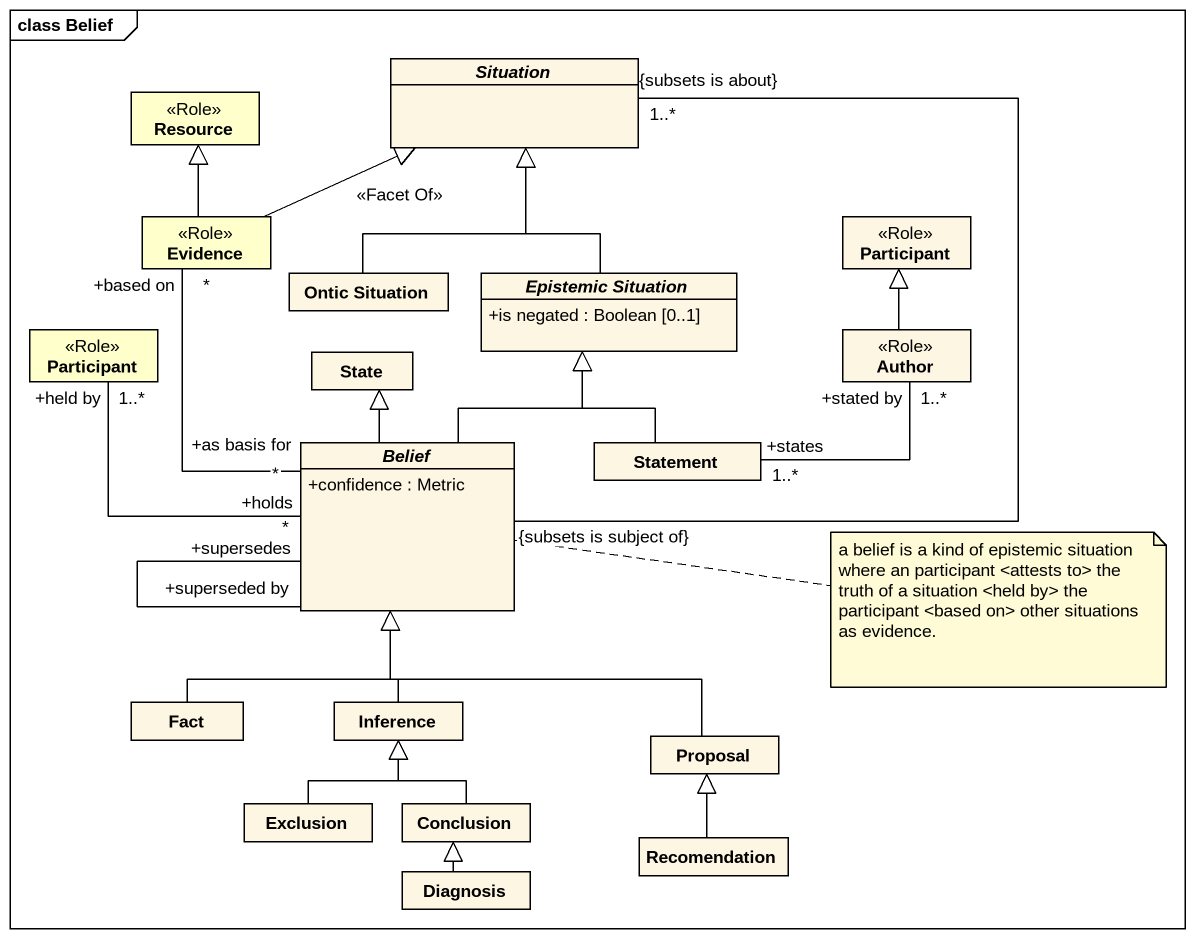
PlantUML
@startuml
mainframe class Belief
hide circle
hide empty members
skinparam classAttributeIconSize 0
class Resource <<Role>> #FFFFCC
abstract class Situation
class Evidence <<Role>> #FFFFCC
class "Participant" as Participant_ <<Role>>
class "Ontic Situation" as Ontic_Situation
abstract class "Epistemic Situation" as Epistemic_Situation {
  +is negated : Boolean [0..1]
}
class "Participant" as Participant__2 <<Role>> #FFFFCC
class "State" as State_
class Author <<Role>>
abstract class Belief {
  +confidence : Metric
}
class Statement
class Fact
class Inference
class Proposal
class Exclusion
class Conclusion
class Diagnosis
class Recomendation
Evidence -up-|> Resource
Evidence -right-|> Situation : <<Facet Of>>
Ontic_Situation -up-|> Situation
Epistemic_Situation -up-|> Situation
Author -up-|> Participant_
Author "+stated by\n1..*" -left- "+states\n1..*" Statement
Belief "{subsets is subject of}" -up- "1..*\n{subsets is about}" Situation
Belief "*\n+as basis for" -up- "+based on\n*" Evidence
Belief -up-|> Epistemic_Situation
Belief "+holds\n*" -left- "+held by\n1..*" Participant__2
Belief -up-|> State_
Belief "+superseded by" -- "+supersedes" Belief
Statement -up-|> Epistemic_Situation
Fact -up-|> Belief
Inference -up-|> Belief
Proposal -up-|> Belief
Exclusion -up-|> Inference
Conclusion -up-|> Inference
Diagnosis -up-|> Conclusion
Recomendation -up-|> Proposal
note right of Belief : a belief is a kind of epistemic situation where an participant <attests to> the truth of a situation <held by> the participant <based on> other situations as evidence.
@enduml
